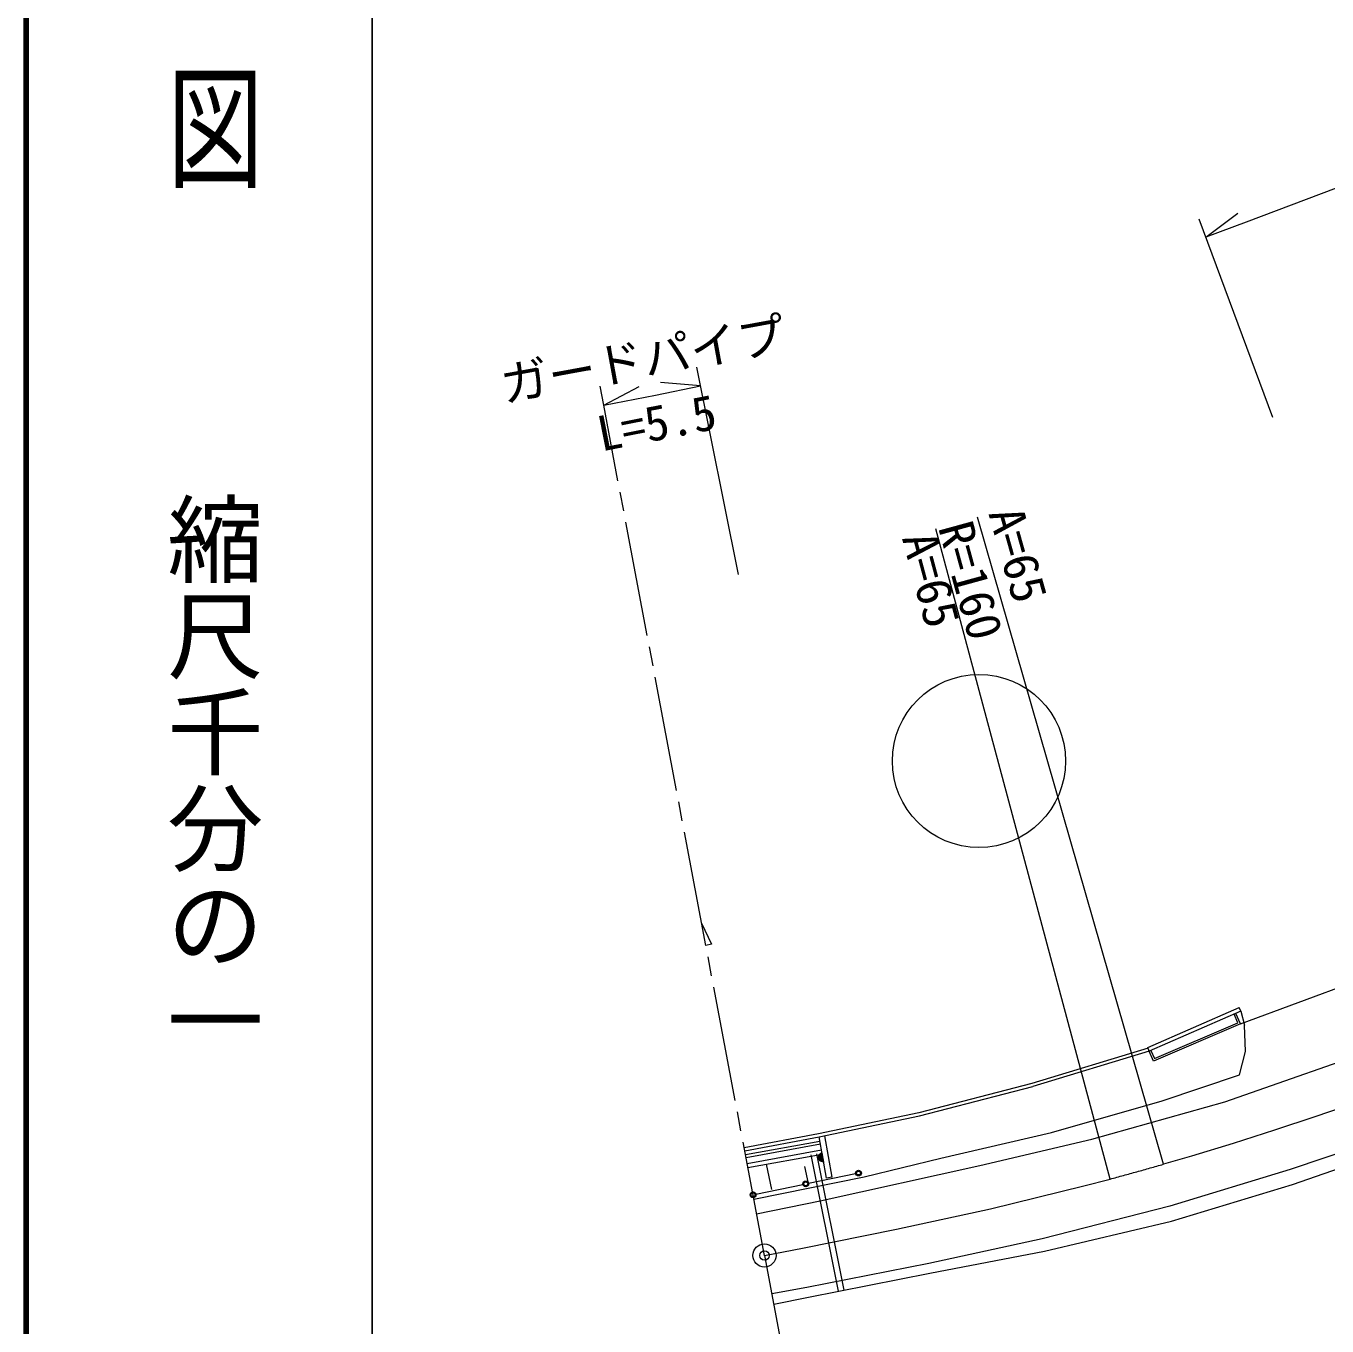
# Model space of a CAD drawing. Units: millimetres, scale not verified. Extents: x 40000 to 680000, y 20000 to 380000.
# Drawn here: x 40000 to 107646, y 247601 to 315193 of the extents above; entities that cross this region are included whole.
import ezdxf
from ezdxf.enums import TextEntityAlignment as Align

# ---------------------------------------------------------------- set-up
doc = ezdxf.new("R2010")
doc.units = ezdxf.units.MM
doc.header["$LTSCALE"] = 1000
doc.header["$PDMODE"] = 32
doc.header["$PDSIZE"] = 500
doc.linetypes.add('CHAIN', pattern=[18.5, 12, -1.5, 3.5, -1.5])
for name, color, linetype, lineweight in [('M-BGD', 7, 'Continuous', 13), ('M-BMK', 2, 'Continuous', 13), ('M-BMK-SRVR', 3, 'Continuous', 13), ('M-STR-HTXT', 7, 'Continuous', 13), ('M-STR-STRC', 7, 'Continuous', 13), ('M-TTL', 2, 'Continuous', 140), ('M-TTL-BAND', 7, 'Continuous', 25)]:
    doc.layers.add(name, color=color, linetype=linetype, lineweight=lineweight)
doc.styles.add('@ＭＳ ゴシック', font='')
doc.styles.add('ＭＳ ゴシック', font='')
doc.styles.get('@ＭＳ ゴシック').set_extended_font_data('@MS Gothic')
doc.styles.get('ＭＳ ゴシック').set_extended_font_data('MS Gothic')

msp = doc.modelspace()

# ---------------------------------------------------------------- linework, layer by layer
at = {"layer": 'M-BGD'}
for p, q in [((75130, 268552), (75639, 267447)), ((75639, 267447), (75350, 267384)), ((103143, 263311), (114918, 267654)), ((98324, 262075), (103088, 264152)), ((103168, 263969), (98404, 261892)), ((103143, 263311), (102906, 263855)), ((103168, 263969), (103088, 264152)), ((103168, 263969), (103355, 263234)), ((103143, 263311), (98625, 261378)), ((98677, 261509), (103011, 263363)), ((103011, 263363), (102815, 263815)), ((103404, 261872), (103355, 263234)), ((98340, 262039), (92302, 260215)), ((98404, 261892), (92345, 260061)), ((98404, 261892), (98324, 262075)), ((98625, 261378), (98402, 261891)), ((98493, 261931), (98677, 261509)), ((103090, 260666), (103404, 261872)), ((99072, 259311), (103090, 260666)), ((92302, 260215), (86418, 258678)), ((86455, 258522), (92345, 260061)), ((93322, 257653), (99072, 259311)), ((86418, 258678), (81202, 257592)), ((81233, 257435), (86455, 258522)), ((81202, 257592), (77340, 256866)), ((77369, 256708), (81233, 257435)), ((81275, 257199), (77410, 256494)), ((81619, 255294), (81233, 257435)), ((81914, 255347), (81527, 257496)), ((87561, 256334), (93322, 257653)), ((81302, 257052), (77438, 256346)), ((77494, 256051), (81355, 256756)), ((77535, 255835), (81395, 256540)), ((80814, 256494), (82234, 249411)), ((81108, 256553), (82528, 249468)), ((81212, 256367), (81221, 256429)), ((81221, 256429), (81242, 256484)), ((81267, 256234), (81231, 256431)), ((81242, 256484), (81282, 256542)), ((81252, 256486), (81305, 256190)), ((81340, 256166), (81276, 256520)), ((81282, 256542), (81326, 256580)), ((81300, 256555), (81375, 256142)), ((81326, 256580), (81382, 256611)), ((81406, 256137), (81328, 256570)), ((81356, 256586), (81437, 256133)), ((81382, 256611), (81470, 256119)), ((105847, 254964), (110851, 256699)), ((78777, 254697), (78501, 256012)), ((80688, 255018), (80504, 255893)), ((81226, 256288), (81212, 256367)), ((81257, 256233), (81226, 256288)), ((81295, 256189), (81257, 256233)), ((81353, 256148), (81295, 256189)), ((81408, 256128), (81353, 256148)), ((81470, 256119), (81408, 256128)), ((83586, 255354), (87561, 256334)), ((77844, 254200), (83586, 255354)), ((81914, 255347), (81619, 255294)), ((99554, 253054), (105847, 254964)), ((92952, 251496), (99554, 253054)), ((86992, 250340), (92952, 251496)), ((80679, 249107), (86992, 250340)), ((78878, 248729), (80679, 249107))]:
    msp.add_line(p, q, dxfattribs=at)
msp.add_circle((89550, 276977), 4500, dxfattribs=at)
at = {"layer": 'M-BMK'}
for p, q in [((70780, 291553), (70037, 295484)), ((71077, 289981), (70891, 290964)), ((72304, 283496), (71189, 289392)), ((72601, 281924), (72415, 282907)), ((73827, 275439), (72712, 281334)), ((74125, 273867), (73939, 274849)), ((75351, 267382), (74236, 273277)), ((75648, 265810), (75462, 266792)), ((76875, 259325), (75760, 265220)), ((77172, 257752), (76986, 258735)), ((78398, 251267), (77283, 257163)), ((78398, 251267), (79513, 245372))]:
    msp.add_line(p, q, dxfattribs=at)
at = {"layer": 'M-BMK', "linetype": 'CHAIN'}
for points in [[(124075, 264687), (121959, 263886), (119842, 263087), (117723, 262293), (115601, 261506), (113476, 260730), (111346, 259967), (109210, 259220), (107068, 258491), (104919, 257782), (102762, 257097), (100598, 256438), (99143, 256013)], [(78397, 251273), (80366, 251644), (85268, 252627), (90152, 253698), (95009, 254884), (96369, 255242)]]:
    msp.add_lwpolyline(points, dxfattribs=at)
msp.add_arc((54952, 409789), 160000, 285.00207, 286.03313, dxfattribs=at)
at = {"layer": 'M-BMK-SRVR'}
msp.add_circle((78398, 251267), 600, dxfattribs=at)
msp.add_point((78398, 251267), dxfattribs=at)
at = {"layer": 'M-STR-HTXT'}
for p, q in [((104829, 294840), (100999, 305152)), ((101349, 304209), (103016, 305467)), ((77038, 286674), (74873, 297459)), ((70037, 295484), (69851, 296466)), ((70037, 295484), (71888, 296449)), ((75070, 296478), (72990, 296664)), ((99143, 256013), (89476, 289651)), ((96369, 255242), (87309, 289049))]:
    msp.add_line(p, q, dxfattribs=at)
for points in [[(108124, 306765), (103450, 304989), (101349, 304209)], [(70037, 295484), (72737, 296000), (75070, 296478)]]:
    msp.add_lwpolyline(points, dxfattribs=at)
at = {"layer": 'M-STR-STRC'}
for p, q in [((80689, 255019), (83137, 255523)), ((77948, 254454), (80396, 254958))]:
    msp.add_line(p, q, dxfattribs=at)
for points in [[(233636, 301910), (230210, 301590), (225872, 301006), (221647, 300218), (216696, 299086), (211185, 297464), (207333, 296095), (204723, 295094), (199064, 292801), (192356, 289960), (180306, 284678), (171678, 280844), (165539, 278185), (156503, 274491), (149199, 271665), (135947, 266641), (121376, 261209), (112935, 258168), (105736, 255743), (99478, 253829), (92843, 252132), (86939, 250845), (80604, 249606), (78776, 249271)], [(77989, 253430), (81295, 254100), (89587, 255944), (95423, 257320), (102329, 259250), (111049, 262305), (119935, 265547), (130480, 269431), (139206, 272758), (147434, 276089), (157333, 280321), (168621, 285159), (181718, 290792)]]:
    msp.add_lwpolyline(points, dxfattribs=at)
for centre, radius in [((83284, 255553), 150), ((80543, 254989), 150), ((80543, 254989), 120), ((80543, 254989), 100), ((83284, 255553), 120), ((83284, 255553), 100), ((77801, 254424), 150), ((77801, 254424), 120), ((77801, 254424), 100)]:
    msp.add_circle(centre, radius, dxfattribs=at)
at = {"layer": 'M-TTL'}
msp.add_line((40000, 380000), (40000, 20000), dxfattribs=at)
at = {"layer": 'M-TTL-BAND'}
msp.add_line((58000, 370000), (58000, 20000), dxfattribs=at)

# ---------------------------------------------------------------- texts
at = {"layer": 'M-STR-HTXT', "style": 'ＭＳ ゴシック'}
msp.add_text('ガードパイプ', height=1833, rotation=10.408, dxfattribs=at).set_placement((72341, 296433), align=Align.BOTTOM_CENTER)
msp.add_text('L=5.5', height=1833, rotation=11.141, dxfattribs=at).set_placement((72612, 295467), align=Align.TOP_CENTER)
msp.add_text('A=65', height=1833, rotation=285.711, dxfattribs=at).set_placement((89505, 289704), align=Align.BOTTOM_LEFT)
msp.add_text('R=160', height=1833, rotation=285.362, dxfattribs=at).set_placement((88300, 289373), align=Align.MIDDLE_LEFT)
msp.add_text('A=65', height=1833, rotation=285.002, dxfattribs=at).set_placement((87309, 289049), align=Align.TOP_LEFT)
at = {"layer": 'M-TTL-BAND', "style": '@ＭＳ ゴシック', "width": 1.4}
msp.add_text('平  面  図', height=3666, rotation=270, dxfattribs=at).set_placement((49777, 306475), align=Align.MIDDLE_RIGHT)
at = {"layer": 'M-TTL-BAND', "style": '@ＭＳ ゴシック'}
msp.add_text('縮尺千分の一', height=3666, rotation=270, dxfattribs=at).set_placement((49777, 261030), align=Align.MIDDLE_RIGHT)

doc.saveas('drawing.dxf')
